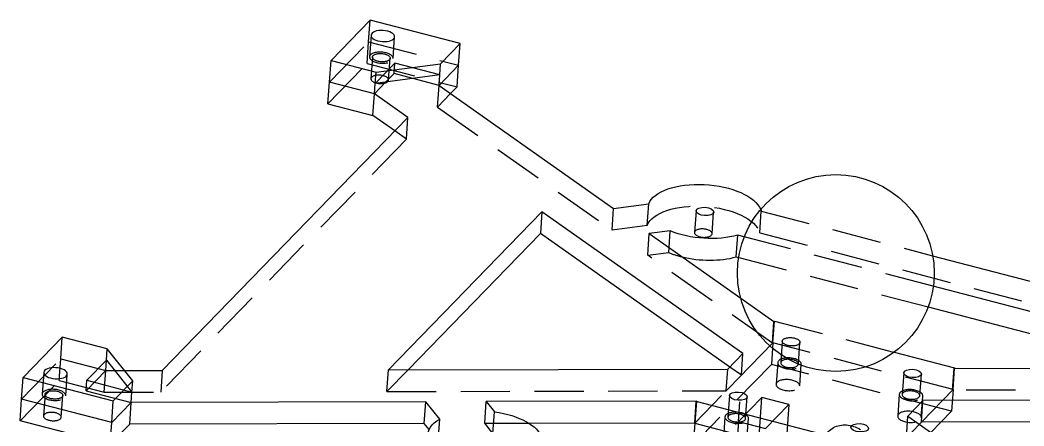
# Model space of a CAD drawing. Extents: x -2.35 to 6.32, y -6.04 to 0.39.
# Drawn here: x -1.93 to 3.17, y -1.67 to 0.39 of the extents above; entities that cross this region are included whole.
import ezdxf

# ---------------------------------------------------------------- set-up
doc = ezdxf.new("R2010")
doc.units = 0
doc.header["$MEASUREMENT"] = 0
doc.linetypes.add('HIDDEN', pattern=[0.375, 0.25, -0.125])
doc.layers.get('0').update_dxf_attribs({"color": 253, "linetype": 'CONTINUOUS'})
doc.layers.add('HIDDEN', color=250, linetype='HIDDEN')

msp = doc.modelspace()

# ---------------------------------------------------------------- linework, layer by layer
at = {"color": 250}
for p, q in [((-0.1503, 0.3949), (-0.3491, 0.1902)), ((0.3074, 0.2756), (-0.1503, 0.3949)), ((0.208, 0.1733), (0.3074, 0.2756)), ((0.2995, 0.1655), (0.3074, 0.2756)), ((-0.357, 0.0802), (-0.3491, 0.1902)), ((-0.3491, 0.1902), (-0.1202, 0.1306)), ((-0.1202, 0.1306), (0.208, 0.1733)), ((0.2995, 0.1655), (0.2001, 0.0632)), ((0.2039, 0.116), (0.208, 0.1733)), ((-0.1243, 0.0733), (-0.1202, 0.1306)), ((0.2039, 0.116), (-0.1243, 0.0733)), ((0.2001, 0.0632), (0.2039, 0.116)), ((-0.1281, 0.0205), (-0.357, 0.0802)), ((-0.0699, 0.0804), (-0.1281, 0.0205)), ((-0.1281, 0.0205), (-0.1243, 0.0733)), ((0.2001, 0.0632), (0.0662, 0.0981)), ((-1.715, -1.216), (-1.9138, -1.4207)), ((-1.4862, -1.2757), (-1.715, -1.216)), ((-1.3567, -1.4377), (-1.4862, -1.2757)), ((-1.9217, -1.5308), (-1.9138, -1.4207)), ((-1.9138, -1.4207), (-1.4561, -1.54)), ((-1.4561, -1.54), (-1.3567, -1.4377)), ((-1.3608, -1.4949), (-1.3567, -1.4377)), ((-1.3646, -1.5478), (-1.3608, -1.4949)), ((-1.464, -1.6501), (-1.9217, -1.5308)), ((-1.464, -1.6501), (-1.4561, -1.54)), ((-1.3646, -1.5478), (-1.464, -1.6501)), ((1.4994, -1.6536), (1.4915, -1.7637)), ((1.4994, -1.6536), (2.4148, -1.8922)), ((2.6421, -1.6582), (2.6518, -1.6482)), ((2.7008, -1.6996), (2.7511, -1.6479))]:
    msp.add_line(p, q, dxfattribs=at)
at = {"color": 38}
for p, q in [((0.2995, 0.1655), (0.2001, 0.0632)), ((0.2916, 0.0555), (0.2995, 0.1655)), ((-0.3649, -0.0299), (-0.357, 0.0802)), ((-0.1281, 0.0205), (-0.357, 0.0802)), ((0.2001, 0.0632), (1.087, -0.562)), ((0.2916, 0.0555), (0.2589, 0.0218)), ((-0.136, -0.0896), (-0.1281, 0.0205)), ((0.0421, -0.0995), (-0.1281, 0.0205)), ((-0.3649, -0.0299), (-0.136, -0.0896)), ((0.0421, -0.0995), (-1.2066, -1.3851)), ((-0.0246, -0.1681), (-0.136, -0.0896)), ((1.087, -0.562), (1.2655, -0.5387)), ((0.723, -0.5795), (-0.0568, -1.3823)), ((0.723, -0.5795), (0.7151, -0.6896)), ((1.7444, -1.2995), (0.723, -0.5795)), ((0.0425, -1.3821), (0.7151, -0.6896)), ((1.6777, -1.3681), (0.7151, -0.6896)), ((1.3753, -0.6762), (1.2687, -0.6901)), ((1.2687, -0.6901), (1.7332, -1.0175)), ((1.3693, -0.761), (1.3753, -0.6762)), ((1.7105, -0.8082), (1.7184, -0.6981)), ((1.7515, -0.7068), (1.7184, -0.6981)), ((1.7105, -0.8082), (1.7229, -0.8114)), ((2.7089, -0.8024), (3.7266, -1.0677)), ((3.6074, -1.1905), (2.7122, -0.9572)), ((2.686, -1.0625), (3.5995, -1.3006)), ((1.6679, -1.3782), (1.7444, -1.2995)), ((2.5133, -1.2927), (2.8203, -1.3727)), ((2.8203, -1.3727), (2.8177, -1.3754)), ((2.8177, -1.3754), (3.8878, -1.3728)), ((2.8201, -1.3754), (2.8203, -1.3727)), ((-1.3984, -1.3855), (-1.2066, -1.3851)), ((-0.0568, -1.3823), (1.6679, -1.3782)), ((-1.9296, -1.6409), (-1.9217, -1.5308)), ((-1.464, -1.6501), (-1.9217, -1.5308)), ((-1.3646, -1.5478), (-1.464, -1.6501)), ((-1.3725, -1.6578), (-1.3646, -1.5478)), ((0.1329, -1.5442), (-1.3646, -1.5478)), ((0.125, -1.6542), (0.1329, -1.5442)), ((0.2033, -1.6323), (0.1329, -1.5442)), ((1.5099, -1.5409), (0.4398, -1.5434)), ((0.4398, -1.5434), (0.4819, -1.5961)), ((1.4994, -1.6536), (1.5073, -1.5435)), ((1.5073, -1.5435), (1.5099, -1.5409)), ((2.4227, -1.7821), (1.5073, -1.5435)), ((2.6597, -1.5381), (2.5833, -1.6168)), ((2.6518, -1.6482), (2.6597, -1.5381)), ((3.2664, -1.5366), (2.6597, -1.5381)), ((2.5833, -1.6168), (2.9443, -1.8713)), ((-1.4719, -1.7602), (-1.9296, -1.6409)), ((-1.4719, -1.7602), (-1.464, -1.6501)), ((-1.3725, -1.6578), (-1.4719, -1.7602)), ((0.125, -1.6542), (-1.3725, -1.6578)), ((0.1497, -1.6852), (0.125, -1.6542)), ((0.6558, -1.653), (1.4996, -1.6509)), ((1.4994, -1.6536), (2.4148, -1.8922)), ((2.6421, -1.6582), (2.6518, -1.6482)), ((3.2585, -1.6467), (2.6518, -1.6482))]:
    msp.add_line(p, q, dxfattribs=at)
for p, q in [((1.7222, -1.6442), (1.7294, -1.5452)), ((1.7234, -1.643), (1.7063, -1.6606))]:
    msp.add_line(p, q)
at = {"color": 250}
msp.add_circle((2.2167, -0.8902), 0.5, dxfattribs=at)
at = {"color": 250, "extrusion": (7.94333e-18, 1.10738e-16, -1)}
for centre in [(-0.0855, 0.3139), (-1.7497, -1.3994)]:
    msp.add_ellipse(centre, major_axis=(0.0598, -0.0043), ratio=0.469627, dxfattribs=at)
at = {"color": 38, "extrusion": (7.94333e-18, 1.10738e-16, -1)}
for centre, start_param, end_param in [((1.5509, -0.5775), 3.275964, 6.057179), ((1.5509, -0.5775), 0.91977, 2.188715), ((0.4335, -1.7279), 0.91977, 3.759511), ((0.4335, -1.7279), 4.84676, 6.115706)]:
    msp.add_ellipse(centre, major_axis=(0.2893, -0.0207), ratio=0.469627, start_param=start_param, end_param=end_param, dxfattribs=at)
at = {"color": 38}
for centre in [(1.5509, -0.5775), (2.6065, -1.4004), (1.7211, -1.5159), (2.3381, -1.6767)]:
    msp.add_ellipse(centre, major_axis=(-0.0449, 0.0032), ratio=0.469627, dxfattribs=at)
msp.add_ellipse((1.543, -0.6876), major_axis=(-0.2893, 0.0207), ratio=0.469627, start_param=1.217534, end_param=2.221823, dxfattribs=at)
at = {"layer": 'HIDDEN'}
for p, q in [((-0.1582, 0.2848), (-0.1503, 0.3949)), ((-0.1454, 0.3182), (-0.1533, 0.2081)), ((-0.0336, 0.1996), (-0.0257, 0.3096)), ((-0.357, 0.0802), (-0.1582, 0.2848)), ((-0.1582, 0.2848), (0.2995, 0.1655)), ((-0.0249, 0.1757), (-0.1243, 0.0733)), ((-0.0287, 0.1228), (-0.0249, 0.1757)), ((0.2039, 0.116), (-0.0249, 0.1757)), ((-0.0287, 0.1228), (-0.0699, 0.0804)), ((0.0662, 0.0981), (-0.0287, 0.1228)), ((-1.7229, -1.3261), (-1.715, -1.216)), ((1.8971, -1.2442), (1.4994, -1.6536)), ((1.8971, -1.2442), (1.8892, -1.3543)), ((2.8124, -1.4828), (1.8971, -1.2442)), ((-1.9217, -1.5308), (-1.7229, -1.3261)), ((-1.7229, -1.3261), (-1.4941, -1.3858)), ((-1.4903, -1.3329), (-1.4862, -1.2757)), ((-1.4903, -1.3329), (-1.5897, -1.4353)), ((-1.4941, -1.3858), (-1.4903, -1.3329)), ((-1.4903, -1.3329), (-1.3608, -1.4949)), ((1.8892, -1.3543), (1.4915, -1.7637)), ((2.8045, -1.5929), (1.8892, -1.3543)), ((1.9212, -1.3454), (1.9133, -1.4555)), ((2.033, -1.4641), (2.0409, -1.354)), ((-1.8095, -1.3951), (-1.8174, -1.5052)), ((-1.6977, -1.5138), (-1.6899, -1.4037)), ((-1.4941, -1.3858), (-1.5935, -1.4881)), ((-1.5935, -1.4881), (-1.5897, -1.4353)), ((-1.5897, -1.4353), (-1.3608, -1.4949)), ((-1.5935, -1.4881), (-1.3646, -1.5478)), ((1.8404, -1.5226), (1.7222, -1.6442)), ((1.8289, -1.6975), (1.8404, -1.5226)), ((1.9777, -1.5584), (1.8404, -1.5226)), ((2.539, -1.5065), (2.5311, -1.6166)), ((2.6508, -1.6251), (2.6587, -1.5151)), ((2.6518, -1.6482), (2.8124, -1.4828)), ((2.8124, -1.4828), (2.8045, -1.5929)), ((1.8596, -1.68), (1.9777, -1.5584)), ((1.9777, -1.5584), (1.9662, -1.7333)), ((1.6531, -1.6214), (1.6452, -1.7314)), ((1.7649, -1.74), (1.7728, -1.6299)), ((2.7511, -1.6479), (2.8045, -1.5929)), ((1.7222, -1.6442), (1.7096, -1.8205)), ((1.7222, -1.6442), (1.8596, -1.68)), ((2.4174, -1.8896), (2.6421, -1.6582))]:
    msp.add_line(p, q, dxfattribs=at)
at = {"layer": 'HIDDEN', "color": 38}
for p, q in [((-0.357, 0.0802), (-0.1582, 0.2848)), ((-0.166, 0.1748), (-0.1582, 0.2848)), ((-0.1582, 0.2848), (0.2995, 0.1655)), ((-0.1383, 0.2071), (-0.1462, 0.097)), ((-0.3649, -0.0299), (-0.166, 0.1748)), ((-0.166, 0.1748), (0.2916, 0.0555)), ((-0.0564, 0.0906), (-0.0486, 0.2006)), ((0.1922, -0.0469), (0.2001, 0.0632)), ((0.2589, 0.0218), (0.1922, -0.0469)), ((0.1922, -0.0469), (1.0791, -0.672)), ((0.0342, -0.2096), (0.0421, -0.0995)), ((0.0342, -0.2096), (-0.0246, -0.1681)), ((0.0342, -0.2096), (-1.2145, -1.4952)), ((1.2576, -0.6488), (1.2655, -0.5387)), ((1.0791, -0.672), (1.087, -0.562)), ((1.506, -0.5743), (1.4981, -0.6844)), ((1.5879, -0.6908), (1.5957, -0.5807)), ((1.8298, -0.6854), (1.8377, -0.5753)), ((1.8377, -0.5753), (2.7089, -0.8024)), ((1.2576, -0.6488), (1.0791, -0.672)), ((1.2608, -0.8002), (1.2687, -0.6901)), ((2.7122, -0.9572), (1.7515, -0.7068)), ((1.8298, -0.6854), (3.7188, -1.1778)), ((1.3674, -0.7863), (1.3693, -0.761)), ((1.2608, -0.8002), (1.3674, -0.7863)), ((1.8945, -1.2469), (1.2608, -0.8002)), ((1.7229, -0.8114), (2.686, -1.0625)), ((1.7332, -1.0175), (1.9024, -1.1368)), ((1.8945, -1.2469), (1.9024, -1.1368)), ((1.8971, -1.2442), (1.905, -1.1341)), ((1.9024, -1.1368), (1.905, -1.1341)), ((1.905, -1.1341), (2.5133, -1.2927)), ((1.8971, -1.2442), (1.8945, -1.2469)), ((2.8124, -1.4828), (1.8971, -1.2442)), ((1.9447, -1.2363), (1.9368, -1.3464)), ((2.0265, -1.3528), (2.0344, -1.2428)), ((-1.9217, -1.5308), (-1.7229, -1.3261)), ((-1.7308, -1.4362), (-1.7229, -1.3261)), ((-1.7229, -1.3261), (-1.4941, -1.3858)), ((1.7365, -1.4096), (1.7444, -1.2995)), ((1.7365, -1.4096), (1.6777, -1.3681)), ((2.8099, -1.4855), (2.8177, -1.3754)), ((2.8124, -1.4828), (2.8201, -1.3754)), ((-1.502, -1.4958), (-1.4941, -1.3858)), ((-1.4941, -1.3858), (-1.3984, -1.3855)), ((-1.2066, -1.3851), (-1.2145, -1.4952)), ((-0.0647, -1.4924), (0.0425, -1.3821)), ((-0.0647, -1.4924), (-0.0568, -1.3823)), ((1.66, -1.4882), (1.6679, -1.3782)), ((1.7365, -1.4096), (1.66, -1.4882)), ((2.5616, -1.3972), (2.5537, -1.5072)), ((2.6435, -1.5137), (2.6514, -1.4036)), ((-1.9296, -1.6409), (-1.7308, -1.4362)), ((-1.7308, -1.4362), (-1.502, -1.4958)), ((-1.8025, -1.5062), (-1.8104, -1.6163)), ((-1.7206, -1.6228), (-1.7127, -1.5127)), ((-1.502, -1.4958), (-1.2145, -1.4952)), ((-0.0647, -1.4924), (1.66, -1.4882)), ((1.6763, -1.5127), (1.6684, -1.6227)), ((1.7581, -1.6292), (1.766, -1.5191)), ((2.8099, -1.4855), (2.8124, -1.4828)), ((3.8799, -1.4829), (2.8099, -1.4855)), ((0.4319, -1.6535), (0.4398, -1.5434)), ((1.502, -1.6509), (1.5099, -1.5409)), ((0.1955, -1.7424), (0.2033, -1.6323)), ((0.474, -1.7061), (0.4819, -1.5961)), ((2.5754, -1.7269), (2.5833, -1.6168)), ((0.4319, -1.6535), (0.6558, -1.653)), ((0.474, -1.7061), (0.4319, -1.6535)), ((1.502, -1.6509), (1.4994, -1.6536)), ((1.4996, -1.6509), (1.502, -1.6509)), ((2.5754, -1.7269), (2.6421, -1.6582))]:
    msp.add_line(p, q, dxfattribs=at)
at = {"layer": 'HIDDEN', "extrusion": (7.94333e-18, 1.10738e-16, -1)}
for centre in [(-0.0934, 0.2038), (1.981, -1.3497), (-1.7576, -1.5095), (2.5989, -1.5108), (1.713, -1.6256)]:
    msp.add_ellipse(centre, major_axis=(0.0598, -0.0043), ratio=0.469627, dxfattribs=at)
at = {"layer": 'HIDDEN', "color": 38}
for centre in [(-0.0934, 0.2038), (1.9896, -1.2395), (-1.7576, -1.5095)]:
    msp.add_ellipse(centre, major_axis=(-0.0449, 0.0032), ratio=0.469627, dxfattribs=at)
at = {"layer": 'HIDDEN', "color": 38, "extrusion": (7.94333e-18, 1.10738e-16, -1)}
for centre in [(-0.1013, 0.0938), (1.543, -0.6876), (1.9817, -1.3496), (2.5986, -1.5105), (-1.7655, -1.6195), (1.7132, -1.626)]:
    msp.add_ellipse(centre, major_axis=(0.0449, -0.0032), ratio=0.469627, dxfattribs=at)
for centre, start_param in [((1.543, -0.6876), 3.275964), ((1.5509, -0.5775), 6.057179)]:
    msp.add_ellipse(centre, major_axis=(0.2893, -0.0207), ratio=0.469627, start_param=start_param, end_param=6.115706, dxfattribs=at)
at = {"layer": 'HIDDEN', "color": 38}
msp.add_ellipse((1.543, -0.6876), major_axis=(-0.2893, 0.0207), ratio=0.469627, start_param=0.952878, end_param=1.217534, dxfattribs=at)
at = {"layer": 'HIDDEN', "extrusion": (-2.8904e-17, 1.13381e-16, -1)}
for centre in [(1.9731, -1.4598), (2.591, -1.6208)]:
    msp.add_ellipse(centre, major_axis=(0.0598, -0.0043), ratio=0.469627, dxfattribs=at)
at = {"layer": 'HIDDEN', "extrusion": (-4.09617e-17, 1.17173e-16, -1)}
msp.add_ellipse((2.2886, -1.7987), major_axis=(-0.1076, 0.1045), ratio=0.821142, start_param=5.678817, end_param=8.82041, dxfattribs=at)

doc.saveas('drawing.dxf')
